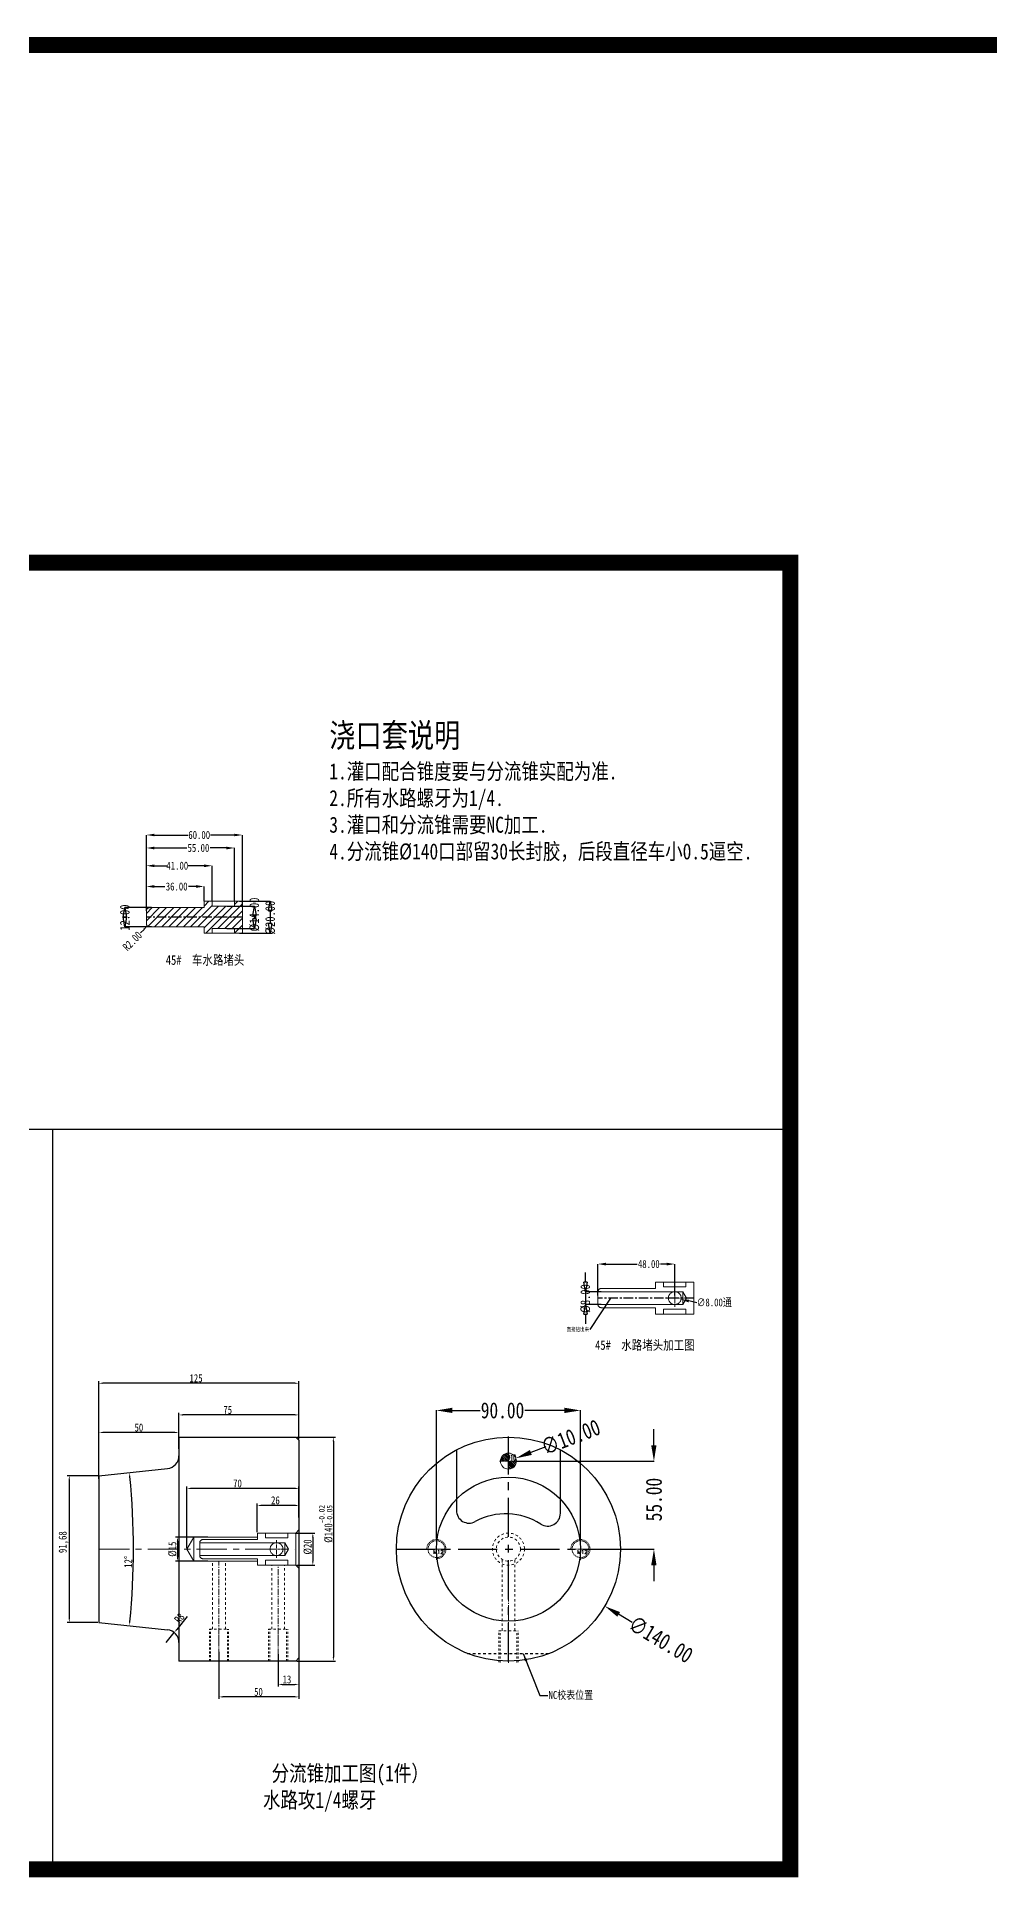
# Model space of a CAD drawing. Header units: millimetres. Extents: x 1147 to 12155, y -6137 to -4403.
# Drawn here: x 1822 to 2417, y -5556 to -4403 of the extents above; entities that cross this region are included whole.
import ezdxf
from ezdxf.enums import TextEntityAlignment as Align

# ---------------------------------------------------------------- set-up
doc = ezdxf.new("R2010")
doc.units = ezdxf.units.MM
doc.header["$LTSCALE"] = 16.335
doc.header["$PDMODE"] = 3
doc.header["$PDSIZE"] = 0.3125
for name, pattern in [('CENTER', [0.6, 0.375, -0.075, 0.075, -0.075]), ('HIDDEN', [0.2, 0.1, -0.1]), ('HIDDENX2', [0.75, 0.5, -0.25])]:
    doc.linetypes.add(name, pattern=pattern)
doc.layers.get('0').update_dxf_attribs({"linetype": 'CONTINUOUS'})
doc.layers.get('Defpoints').update_dxf_attribs({"linetype": 'CONTINUOUS'})
for name, color, linetype, lineweight in [('cool', 153, 'HIDDEN', 9), ('dim', 82, 'CONTINUOUS', 9), ('epin', 13, 'CONTINUOUS', 9), ('moldbase', 7, 'CONTINUOUS', 20), ('screw', 33, 'CONTINUOUS', 13), ('虚线', 6, 'HIDDENX2', 13)]:
    doc.layers.add(name, color=color, linetype=linetype, lineweight=lineweight)
doc.layers.add('DEFAULT_2', color=8, linetype='HIDDEN')
doc.styles.get("Standard").update_dxf_attribs({"font": 'txt', "width": 0.8})
doc.styles.add('TXT', font='txt.shx', dxfattribs={"bigfont": 'gbcbig.shx'})
doc.styles.add('TXT05', font='txt.shx', dxfattribs={"width": 0.5, "bigfont": 'gbcbig.shx'})
doc.dimstyles.new('ISO-25', dxfattribs={"dimtxt": 2.5, "dimasz": 2.5, "dimexe": 1.25, "dimexo": 0.625, "dimtad": 1, "dimtxsty": 'Standard', "dimcen": 2.5, "dimadec": 0, "dimazin": 0, "dimtfac": 1, "dimtmove": 0, "dimatfit": 3, "dimfxl": 0, "dimarcsym": 0})
doc.dimstyles.get("Standard").update_dxf_attribs({"dimtxt": 0.15625, "dimasz": 0.1875, "dimexe": 0.125, "dimexo": 0.0625, "dimtad": 0, "dimtih": 1, "dimtoh": 1, "dimdsep": 46, "dimtxsty": 'Standard', "dimcen": 0.09, "dimadec": 0, "dimazin": 0, "dimtp": 0.01, "dimtm": 0.01, "dimtfac": 1, "dimtofl": 0, "dimtmove": 0, "dimatfit": 3, "dimfxl": 0, "dimtolj": 1, "dimarcsym": 0})
doc.dimstyles.new('STANDARD$0', dxfattribs={"dimscale": 2, "dimtxt": 3, "dimasz": 3, "dimexe": 1.25, "dimexo": 0.625, "dimgap": 0.5, "dimtad": 0, "dimdsep": 46, "dimlunit": 6, "dimtxsty": 'Standard', "dimblk": 'CLOSEDBLANK', "dimcen": 0, "dimclrt": 2, "dimazin": 2, "dimtfac": 2, "dimtmove": 1, "dimatfit": 3, "dimfxl": 0, "dimtolj": 1, "dimtzin": 0, "dimarcsym": 0})

# ---------------------------------------------------------------- blocks, each defined once
blk = doc.blocks.new('*D605')
at = {"color": 4, "lineweight": -2}
for p, q in [((2071.9, -5341.2), (2071.9, -5261)), ((2081.9, -5261.2), (2099.2, -5261.2)), ((2151.9, -5261.2), (2127.2, -5261.2)), ((2161.9, -5341.2), (2161.9, -5261))]:
    blk.add_line(p, q, dxfattribs=at)
at = {"color": 4}
for points in [[(2081.9, -5259.5), (2081.9, -5262.8), (2071.9, -5261.2)], [(2151.9, -5259.5), (2151.9, -5262.8), (2161.9, -5261.2)]]:
    blk.add_solid(points, dxfattribs=at)
at = {"layer": 'Defpoints', "color": 0}
for p in [(2071.9, -5261.2), (2071.9, -5341.3), (2161.9, -5341.3)]:
    blk.add_point(p, dxfattribs=at)
at = {"color": 6, "insert": (2113.2, -5261.2), "char_height": 10, "attachment_point": 5}
blk.add_mtext('\\A1;90.00', dxfattribs=at)
blk = doc.blocks.new('screw_m12_g')
at = {"layer": 'screw', "color": 1, "linetype": 'CENTER', "ltscale": 0.24}
for p, q in [((-6.6, 0), (6.6, 0)), ((0, -6.6), (0, 6.6))]:
    blk.add_line(p, q, dxfattribs=at)
at = {"layer": 'screw', "linetype": 'HIDDEN', "ltscale": 0.24}
blk.add_circle((0, 0), 5.25, dxfattribs=at)
at = {"layer": 'screw', "color": 92, "linetype": 'HIDDEN', "ltscale": 0.24}
blk.add_arc((0, 0), 6, 270, 180, dxfattribs=at)
at = {"layer": 'screw', "color": 6, "ltscale": 0.5, "style": 'TXT'}
blk.add_text('M12', height=2.4, dxfattribs=at).set_placement((-2.04, -3))
blk = doc.blocks.new('epin_ejp_10')
at = {"layer": 'epin'}
h = blk.add_hatch(dxfattribs=at)
h.set_pattern_fill('_ANSI31', color=123, scale=0.25, angle=90, style=0)
h.set_pattern_definition([(135, (-2152.64246, 412.4307), (-0.561266, -0.561266), [])])
h.paths.add_polyline_path([(0, 5, 0.414214), (-5, 0), (0, 0)])
h.paths.add_polyline_path([(5, 0), (0, 0), (0, -5, 0.414214)])
at = {"layer": 'epin', "color": 1, "linetype": 'CENTER', "ltscale": 0.310989}
for p, q in [((-5.5, 0), (5.5, 0)), ((0, -5.5), (0, 5.5))]:
    blk.add_line(p, q, dxfattribs=at)
at = {"layer": 'epin'}
blk.add_circle((0, 0), 5, dxfattribs=at)
at = {"layer": 'epin', "color": 6, "style": 'TXT05', "width": 0.5}
blk.add_text('%%c10', height=3.5, dxfattribs=at).set_placement((2.1, 2.2), align=Align.MIDDLE)
blk = doc.blocks.new('_ClosedBlank')
at = {"color": 0, "linetype": 'ByBlock', "lineweight": -2}
for p, q in [((-1, 0.17), (0, 0)), ((-1, 0.17), (-1, -0.17)), ((0, 0), (-1, -0.17))]:
    blk.add_line(p, q, dxfattribs=at)
blk = doc.blocks.new('*D618')
at = {"color": 6, "lineweight": -2}
for p, q in [((1893.9, -4947), (1877.2, -4947)), ((1893.9, -4959), (1877.2, -4959))]:
    blk.add_line(p, q, dxfattribs=at)
at = {"layer": 'Defpoints', "color": 0}
for p in [(1893.9, -4947), (1877.2, -4959), (1893.9, -4959)]:
    blk.add_point(p, dxfattribs=at)
at = {"color": 6, "lineweight": -2, "xscale": 6, "yscale": 6, "zscale": 6}
for p, rotation in [((1877.2, -4947), 90), ((1877.2, -4959), 270)]:
    blk.add_blockref('_ClosedBlank', p, dxfattribs=dict(at, rotation=rotation))
at = {"color": 4, "insert": (1877.2, -4953.2), "char_height": 6, "attachment_point": 5, "rotation": 90}
blk.add_mtext('\\A1;12.00', dxfattribs=at)
blk = doc.blocks.new('*D636')
at = {"color": 4, "lineweight": -2}
for p, q in [((1890.7, -4949), (1890.7, -4933.8)), ((1895.7, -4933.8), (1902.2, -4933.8)), ((1921.7, -4933.8), (1916.9, -4933.8)), ((1926.7, -4943), (1926.7, -4933.8))]:
    blk.add_line(p, q, dxfattribs=at)
at = {"color": 4}
for points in [[(1895.7, -4932.9), (1895.7, -4934.6), (1890.7, -4933.8)], [(1921.7, -4932.9), (1921.7, -4934.6), (1926.7, -4933.8)]]:
    blk.add_solid(points, dxfattribs=at)
at = {"layer": 'Defpoints', "color": 0}
for p in [(1926.7, -4933.8), (1926.7, -4943), (1890.7, -4949)]:
    blk.add_point(p, dxfattribs=at)
at = {"color": 6, "insert": (1909.6, -4933.8), "char_height": 5, "attachment_point": 5}
blk.add_mtext('\\A1;36.00', dxfattribs=at)
blk = doc.blocks.new('*D637')
at = {"color": 4, "lineweight": -2}
for p, q in [((1890.7, -4949), (1890.7, -4920.8)), ((1895.7, -4920.8), (1903.4, -4920.8)), ((1926.7, -4920.8), (1916.7, -4920.8)), ((1931.7, -4943), (1931.7, -4920.8))]:
    blk.add_line(p, q, dxfattribs=at)
at = {"color": 4}
for points in [[(1895.7, -4920), (1895.7, -4921.7), (1890.7, -4920.8)], [(1926.7, -4920), (1926.7, -4921.7), (1931.7, -4920.8)]]:
    blk.add_solid(points, dxfattribs=at)
at = {"layer": 'Defpoints', "color": 0}
for p in [(1931.7, -4920.8), (1931.7, -4943), (1890.7, -4949)]:
    blk.add_point(p, dxfattribs=at)
at = {"color": 6, "insert": (1910, -4920.8), "char_height": 5, "attachment_point": 5}
blk.add_mtext('\\A1;41.00', dxfattribs=at)
blk = doc.blocks.new('*D638')
at = {"color": 4, "lineweight": -2}
for p, q in [((1890.7, -4949), (1890.7, -4909.7)), ((1895.7, -4909.7), (1915.9, -4909.7)), ((1940.7, -4909.7), (1930.6, -4909.7)), ((1945.7, -4943), (1945.7, -4909.7))]:
    blk.add_line(p, q, dxfattribs=at)
at = {"color": 4}
for points in [[(1895.7, -4908.9), (1895.7, -4910.6), (1890.7, -4909.7)], [(1940.7, -4908.9), (1940.7, -4910.6), (1945.7, -4909.7)]]:
    blk.add_solid(points, dxfattribs=at)
at = {"layer": 'Defpoints', "color": 0}
for p in [(1945.7, -4909.7), (1945.7, -4943), (1890.7, -4949)]:
    blk.add_point(p, dxfattribs=at)
at = {"color": 6, "insert": (1923.2, -4909.7), "char_height": 5, "attachment_point": 5}
blk.add_mtext('\\A1;55.00', dxfattribs=at)
blk = doc.blocks.new('*D639')
at = {"color": 4, "lineweight": -2}
for p, q in [((1890.7, -4949), (1890.7, -4901.6)), ((1895.7, -4901.6), (1916.7, -4901.6)), ((1945.7, -4901.6), (1930.7, -4901.6)), ((1950.7, -4946.7), (1950.7, -4901.6))]:
    blk.add_line(p, q, dxfattribs=at)
at = {"color": 4}
for points in [[(1895.7, -4900.8), (1895.7, -4902.4), (1890.7, -4901.6)], [(1945.7, -4900.8), (1945.7, -4902.4), (1950.7, -4901.6)]]:
    blk.add_solid(points, dxfattribs=at)
at = {"layer": 'Defpoints', "color": 0}
for p in [(1950.7, -4901.6), (1890.7, -4949), (1950.7, -4946.7)]:
    blk.add_point(p, dxfattribs=at)
at = {"color": 6, "insert": (1923.7, -4901.6), "char_height": 5, "attachment_point": 5}
blk.add_mtext('\\A1;60.00', dxfattribs=at)
blk = doc.blocks.new('*D640')
at = {"color": 6, "lineweight": -2}
for p, q in [((1941, -4946), (1958.2, -4946)), ((1958.2, -4952), (1958.2, -4954)), ((1941, -4960), (1958.2, -4960))]:
    blk.add_line(p, q, dxfattribs=at)
at = {"layer": 'Defpoints', "color": 0}
for p in [(1941, -4946), (1941, -4960), (1958.2, -4960)]:
    blk.add_point(p, dxfattribs=at)
at = {"color": 6, "lineweight": -2, "xscale": 6, "yscale": 6, "zscale": 6}
for p, rotation in [((1958.2, -4946), 90), ((1958.2, -4960), 270)]:
    blk.add_blockref('_ClosedBlank', p, dxfattribs=dict(at, rotation=rotation))
at = {"color": 4, "insert": (1958.2, -4951.3), "char_height": 6, "attachment_point": 5, "rotation": 90}
blk.add_mtext('\\A1;%%c14.00', dxfattribs=at)
blk = doc.blocks.new('*D641')
at = {"color": 6, "lineweight": -2}
for p, q in [((1948.8, -4943), (1968.1, -4943)), ((1968.1, -4949), (1968.1, -4957)), ((1948.8, -4963), (1968.1, -4963))]:
    blk.add_line(p, q, dxfattribs=at)
at = {"layer": 'Defpoints', "color": 0}
for p in [(1948.8, -4943), (1948.8, -4963), (1968.1, -4963)]:
    blk.add_point(p, dxfattribs=at)
at = {"color": 6, "lineweight": -2, "xscale": 6, "yscale": 6, "zscale": 6}
for p, rotation in [((1968.1, -4943), 90), ((1968.1, -4963), 270)]:
    blk.add_blockref('_ClosedBlank', p, dxfattribs=dict(at, rotation=rotation))
at = {"color": 4, "insert": (1968.1, -4953.3), "char_height": 6, "attachment_point": 5, "rotation": 90}
blk.add_mtext('\\A1;%%c20.00', dxfattribs=at)
blk = doc.blocks.new('*D642')
at = {"color": 6, "lineweight": -2}
blk.add_line((1887.1, -4962.7), (1889.2, -4960.6), dxfattribs=at)
at = {"color": 6}
blk.add_solid([(1888.8, -4960.2), (1889.5, -4960.9), (1891.3, -4958.4)], dxfattribs=at)
at = {"layer": 'Defpoints', "color": 0}
for p in [(1892.7, -4957), (1891.3, -4958.4)]:
    blk.add_point(p, dxfattribs=at)
at = {"color": 4, "insert": (1881.9, -4967.9), "char_height": 5, "attachment_point": 5, "rotation": 45.2565}
blk.add_mtext('\\A1;R2.00', dxfattribs=at)
blk = doc.blocks.new('*D643')
at = {"color": 4, "lineweight": -2}
blk.add_line((2234.7, -5193.9), (2229.6, -5192.8), dxfattribs=at)
at = {"color": 4}
blk.add_solid([(2229.8, -5192), (2229.5, -5193.7), (2224.7, -5191.8)], dxfattribs=at)
at = {"layer": 'Defpoints', "color": 0}
for p in [(2216.9, -5190.1), (2224.7, -5191.8)]:
    blk.add_point(p, dxfattribs=at)
at = {"color": 6, "insert": (2245.5, -5193.9), "char_height": 5, "attachment_point": 5}
blk.add_mtext('\\A1;∅8.00{\\fSimSun|b0|i0|c134|p2;通}', dxfattribs=at)
blk = doc.blocks.new('*D644')
at = {"color": 4, "lineweight": -2}
for p, q in [((2172.8, -5189.3), (2172.8, -5169.7)), ((2177.8, -5169.7), (2197.3, -5169.7)), ((2215.8, -5169.7), (2211.9, -5169.7)), ((2220.8, -5189.3), (2220.8, -5169.7))]:
    blk.add_line(p, q, dxfattribs=at)
at = {"color": 4}
for points in [[(2177.8, -5168.9), (2177.8, -5170.6), (2172.8, -5169.7)], [(2215.8, -5168.9), (2215.8, -5170.6), (2220.8, -5169.7)]]:
    blk.add_solid(points, dxfattribs=at)
at = {"layer": 'Defpoints', "color": 0}
for p in [(2172.8, -5169.7), (2172.8, -5189.3), (2220.8, -5189.3)]:
    blk.add_point(p, dxfattribs=at)
at = {"color": 6, "insert": (2204.6, -5169.7), "char_height": 5, "attachment_point": 5}
blk.add_mtext('\\A1;48.00', dxfattribs=at)
blk = doc.blocks.new('*D619')
at = {"color": 6, "lineweight": -2}
for p, q in [((2165, -5181), (2165, -5175)), ((2174.8, -5187), (2165, -5187)), ((2165, -5187), (2165, -5195)), ((2174.8, -5195), (2165, -5195)), ((2165, -5201), (2165, -5207))]:
    blk.add_line(p, q, dxfattribs=at)
at = {"layer": 'Defpoints', "color": 0}
for p in [(2174.8, -5187), (2165, -5195), (2174.8, -5195)]:
    blk.add_point(p, dxfattribs=at)
at = {"color": 6, "lineweight": -2, "xscale": 6, "yscale": 6, "zscale": 6}
for p, rotation in [((2165, -5187), 270), ((2165, -5195), 90)]:
    blk.add_blockref('_ClosedBlank', p, dxfattribs=dict(at, rotation=rotation))
at = {"color": 4, "insert": (2165, -5191.3), "char_height": 6, "attachment_point": 5, "rotation": 90}
blk.add_mtext('\\A1;%%c8.00', dxfattribs=at)
blk = doc.blocks.new('*D620')
at = {"color": 0, "lineweight": -2}
for p, q in [((1911, -5278.8), (1911, -5262.7)), ((1983.5, -5264), (1913.5, -5264)), ((1986, -5274.2), (1986, -5262.7))]:
    blk.add_line(p, q, dxfattribs=at)
at = {"color": 0}
for points in [[(1913.5, -5263.6), (1913.5, -5264.4), (1911, -5264)], [(1983.5, -5263.6), (1983.5, -5264.4), (1986, -5264)]]:
    blk.add_solid(points, dxfattribs=at)
at = {"layer": 'Defpoints', "color": 0}
for p in [(1911, -5264), (1911, -5279.5), (1986, -5274.9)]:
    blk.add_point(p, dxfattribs=at)
at = {"color": 0, "lineweight": 0, "insert": (1941.5, -5260.9), "char_height": 5, "attachment_point": 5}
blk.add_mtext('75', dxfattribs=at)
blk = doc.blocks.new('*D621')
at = {"color": 0, "lineweight": -2}
for p, q in [((1861, -5303.9), (1861, -5243)), ((1983.5, -5244.2), (1863.5, -5244.2)), ((1986, -5279.2), (1986, -5243))]:
    blk.add_line(p, q, dxfattribs=at)
at = {"color": 0}
for points in [[(1863.5, -5243.8), (1863.5, -5244.6), (1861, -5244.2)], [(1983.5, -5243.8), (1983.5, -5244.6), (1986, -5244.2)]]:
    blk.add_solid(points, dxfattribs=at)
at = {"layer": 'Defpoints', "color": 0}
for p in [(1861, -5244.2), (1986, -5279.9), (1861, -5304.5)]:
    blk.add_point(p, dxfattribs=at)
at = {"color": 0, "lineweight": 0, "insert": (1921.7, -5241.1), "char_height": 5, "attachment_point": 5}
blk.add_mtext('125', dxfattribs=at)
blk = doc.blocks.new('*D622')
at = {"color": 0, "lineweight": -2}
for p, q in [((1861, -5301.2), (1861, -5273.7)), ((1908.5, -5275), (1863.5, -5275)), ((1911, -5285.2), (1911, -5273.7))]:
    blk.add_line(p, q, dxfattribs=at)
at = {"color": 0}
for points in [[(1863.5, -5274.6), (1863.5, -5275.4), (1861, -5275)], [(1908.5, -5274.6), (1908.5, -5275.4), (1911, -5275)]]:
    blk.add_solid(points, dxfattribs=at)
at = {"layer": 'Defpoints', "color": 0}
for p in [(1861, -5275), (1911, -5285.8), (1861, -5301.8)]:
    blk.add_point(p, dxfattribs=at)
at = {"color": 0, "lineweight": 0, "insert": (1886, -5271.9), "char_height": 5, "attachment_point": 5}
blk.add_mtext('50', dxfattribs=at)
blk = doc.blocks.new('*D623')
at = {"color": 0, "lineweight": -2}
for p, q in [((1984.6, -5277.9), (2008.8, -5277.9)), ((2007.5, -5280.4), (2007.5, -5415.4)), ((1984.6, -5417.9), (2008.8, -5417.9))]:
    blk.add_line(p, q, dxfattribs=at)
at = {"color": 0}
for points in [[(2007.1, -5280.4), (2007.9, -5280.4), (2007.5, -5277.9)], [(2007.1, -5415.4), (2007.9, -5415.4), (2007.5, -5417.9)]]:
    blk.add_solid(points, dxfattribs=at)
at = {"layer": 'Defpoints', "color": 0}
for p in [(1984, -5277.9), (1984, -5417.9), (2007.5, -5417.9)]:
    blk.add_point(p, dxfattribs=at)
at = {"color": 0, "lineweight": 0, "insert": (2002.8, -5332.1), "char_height": 5, "attachment_point": 5, "rotation": 90}
blk.add_mtext('%%C140{\\H0.7x;\\S-0.02^ -0.05;}', dxfattribs=at)
blk = doc.blocks.new('*D624')
at = {"color": 0, "lineweight": -2}
for p, q in [((1973, -5413.5), (1973, -5433.7)), ((1986, -5414.5), (1986, -5433.7)), ((1975.5, -5432.4), (1983.5, -5432.4))]:
    blk.add_line(p, q, dxfattribs=at)
at = {"color": 0}
for points in [[(1975.5, -5432), (1975.5, -5432.8), (1973, -5432.4)], [(1983.5, -5432), (1983.5, -5432.8), (1986, -5432.4)]]:
    blk.add_solid(points, dxfattribs=at)
at = {"layer": 'Defpoints', "color": 0}
for p in [(1973, -5412.9), (1986, -5413.9), (1986, -5432.4)]:
    blk.add_point(p, dxfattribs=at)
at = {"color": 0, "lineweight": 0, "insert": (1978.5, -5429.3), "char_height": 5, "attachment_point": 5}
blk.add_mtext('13', dxfattribs=at)
blk = doc.blocks.new('*D625')
at = {"color": 0, "lineweight": -2}
for p, q in [((1936, -5412.1), (1936, -5441.5)), ((1986, -5412.2), (1986, -5441.5)), ((1983.5, -5440.2), (1938.5, -5440.2))]:
    blk.add_line(p, q, dxfattribs=at)
at = {"color": 0}
for points in [[(1938.5, -5439.8), (1938.5, -5440.6), (1936, -5440.2)], [(1983.5, -5439.8), (1983.5, -5440.6), (1986, -5440.2)]]:
    blk.add_solid(points, dxfattribs=at)
at = {"layer": 'Defpoints', "color": 0}
for p in [(1936, -5411.4), (1986, -5411.5), (1936, -5440.2)]:
    blk.add_point(p, dxfattribs=at)
at = {"color": 0, "lineweight": 0, "insert": (1960.7, -5437.1), "char_height": 5, "attachment_point": 5}
blk.add_mtext('50', dxfattribs=at)
blk = doc.blocks.new('*D648')
at = {"color": 0, "lineweight": -2}
for p, q in [((1983.6, -5337.9), (1995.9, -5337.9)), ((1994.7, -5340.4), (1994.7, -5355.4)), ((1984.6, -5357.9), (1995.9, -5357.9))]:
    blk.add_line(p, q, dxfattribs=at)
at = {"color": 0}
for points in [[(1994.2, -5340.4), (1995.1, -5340.4), (1994.7, -5337.9)], [(1994.2, -5355.4), (1995.1, -5355.4), (1994.7, -5357.9)]]:
    blk.add_solid(points, dxfattribs=at)
at = {"layer": 'Defpoints', "color": 0}
for p in [(1982.9, -5337.9), (1984, -5357.9), (1994.7, -5357.9)]:
    blk.add_point(p, dxfattribs=at)
at = {"color": 0, "lineweight": 0, "insert": (1991.5, -5346.5), "char_height": 5, "attachment_point": 5, "rotation": 90}
blk.add_mtext('%%c20', dxfattribs=at)
blk = doc.blocks.new('*D649')
at = {"color": 0, "lineweight": -2}
for p, q in [((1960, -5337.2), (1960, -5319.3)), ((1983.5, -5320.6), (1962.5, -5320.6)), ((1986, -5324.2), (1986, -5319.3))]:
    blk.add_line(p, q, dxfattribs=at)
at = {"color": 0}
for points in [[(1962.5, -5320.1), (1962.5, -5321), (1960, -5320.6)], [(1983.5, -5320.1), (1983.5, -5321), (1986, -5320.6)]]:
    blk.add_solid(points, dxfattribs=at)
at = {"layer": 'Defpoints', "color": 0}
for p in [(1960, -5320.6), (1986, -5324.9), (1960, -5337.9)]:
    blk.add_point(p, dxfattribs=at)
at = {"color": 0, "lineweight": 0, "insert": (1971.3, -5317.4), "char_height": 5, "attachment_point": 5}
blk.add_mtext('26', dxfattribs=at)
blk = doc.blocks.new('*D626')
at = {"color": 0, "lineweight": -2}
for p, q in [((1916, -5347.2), (1916, -5308.7)), ((1983.5, -5309.9), (1918.5, -5309.9)), ((1986, -5328), (1986, -5308.7))]:
    blk.add_line(p, q, dxfattribs=at)
at = {"color": 0}
for points in [[(1918.5, -5309.5), (1918.5, -5310.4), (1916, -5309.9)], [(1983.5, -5309.5), (1983.5, -5310.4), (1986, -5309.9)]]:
    blk.add_solid(points, dxfattribs=at)
at = {"layer": 'Defpoints', "color": 0}
for p in [(1916, -5309.9), (1986, -5328.6), (1916, -5347.9)]:
    blk.add_point(p, dxfattribs=at)
at = {"color": 0, "lineweight": 0, "insert": (1947.6, -5306.8), "char_height": 5, "attachment_point": 5}
blk.add_mtext('70', dxfattribs=at)
blk = doc.blocks.new('*D650')
at = {"color": 0, "lineweight": -2}
for p, q in [((1929, -5340.4), (1908.8, -5340.4)), ((1910.1, -5342.9), (1910.1, -5352.9)), ((1929, -5355.4), (1908.8, -5355.4))]:
    blk.add_line(p, q, dxfattribs=at)
at = {"color": 0}
for points in [[(1909.7, -5342.9), (1910.5, -5342.9), (1910.1, -5340.4)], [(1909.7, -5352.9), (1910.5, -5352.9), (1910.1, -5355.4)]]:
    blk.add_solid(points, dxfattribs=at)
at = {"layer": 'Defpoints', "color": 0}
for p in [(1929.7, -5340.4), (1910.1, -5355.4), (1929.7, -5355.4)]:
    blk.add_point(p, dxfattribs=at)
at = {"color": 0, "lineweight": 0, "insert": (1907, -5347.9), "char_height": 5, "attachment_point": 5, "rotation": 90}
blk.add_mtext('%%c15', dxfattribs=at)
blk = doc.blocks.new('*D651')
at = {"color": 0, "lineweight": -2}
for p, q in [((1860.4, -5302), (1841.2, -5302)), ((1842.5, -5304.5), (1842.5, -5391.2)), ((1860.4, -5393.7), (1841.2, -5393.7))]:
    blk.add_line(p, q, dxfattribs=at)
at = {"color": 0}
for points in [[(1842.1, -5304.5), (1842.9, -5304.5), (1842.5, -5302)], [(1842.1, -5391.2), (1842.9, -5391.2), (1842.5, -5393.7)]]:
    blk.add_solid(points, dxfattribs=at)
at = {"layer": 'Defpoints', "color": 0}
for p in [(1861, -5302), (1842.5, -5393.7), (1861, -5393.7)]:
    blk.add_point(p, dxfattribs=at)
at = {"color": 0, "lineweight": 0, "insert": (1839, -5343.5), "char_height": 5, "attachment_point": 5, "rotation": 90}
blk.add_mtext('91,68', dxfattribs=at)
blk = doc.blocks.new('*D652')
at = {"color": 0, "lineweight": -2}
blk.add_arc((1424.9, -5347.9), 457.7, 354.313, 5.687, dxfattribs=at)
at = {"color": 0}
for points in [[(1879.9, -5302.6), (1880.7, -5302.5), (1880, -5300)], [(1880.7, -5393.3), (1879.9, -5393.2), (1880, -5395.7)]]:
    blk.add_solid(points, dxfattribs=at)
at = {"layer": 'Defpoints', "color": 0}
for p in [(1861, -5302), (1903.8, -5297.5), (1882.2, -5331.9), (1861, -5393.7), (1903.8, -5398.2)]:
    blk.add_point(p, dxfattribs=at)
at = {"color": 0, "lineweight": 0, "insert": (1879.3, -5355.8), "char_height": 5, "attachment_point": 5, "rotation": 88.9969}
blk.add_mtext('12°', dxfattribs=at)
blk = doc.blocks.new('*D653')
at = {"color": 0, "lineweight": -2}
for p, q in [((1916.2, -5390), (1909.7, -5398)), ((1903, -5406.2), (1908.1, -5400))]:
    blk.add_line(p, q, dxfattribs=at)
at = {"color": 0}
blk.add_solid([(1909.3, -5397.8), (1910, -5398.3), (1908.1, -5400)], dxfattribs=at)
at = {"layer": 'Defpoints', "color": 0}
for p in [(1903, -5406.2), (1908.1, -5400)]:
    blk.add_point(p, dxfattribs=at)
at = {"color": 0, "lineweight": 0, "insert": (1911.3, -5391), "char_height": 5, "attachment_point": 5, "rotation": 50.7802}
blk.add_mtext('R8', dxfattribs=at)
blk = doc.blocks.new('*D654')
at = {"color": 4, "lineweight": -2}
blk.add_line((2194.3, -5393.7), (2185.7, -5388.6), dxfattribs=at)
at = {"color": 4}
blk.add_solid([(2186.6, -5387.2), (2184.9, -5390.1), (2177.1, -5383.5)], dxfattribs=at)
at = {"layer": 'Defpoints', "color": 0}
for p in [(2056.7, -5312.2), (2177.1, -5383.5)]:
    blk.add_point(p, dxfattribs=at)
at = {"color": 6, "insert": (2212.1, -5404.3), "char_height": 10, "attachment_point": 5, "rotation": 329.3566}
blk.add_mtext('\\A1;∅140.00', dxfattribs=at)
blk = doc.blocks.new('*D655')
at = {"color": 4, "lineweight": -2}
blk.add_line((2140.2, -5283.9), (2130.9, -5287.5), dxfattribs=at)
at = {"color": 4}
blk.add_solid([(2130.3, -5285.9), (2131.5, -5289), (2121.5, -5291.1)], dxfattribs=at)
at = {"layer": 'Defpoints', "color": 0}
for p in [(2121.5, -5291.1), (2112.2, -5294.7)]:
    blk.add_point(p, dxfattribs=at)
at = {"color": 6, "insert": (2155.8, -5277.9), "char_height": 10, "attachment_point": 5, "rotation": 21.036}
blk.add_mtext('\\A1;∅10.00', dxfattribs=at)
blk = doc.blocks.new('*D656')
at = {"color": 4, "lineweight": -2}
for p, q in [((2207.8, -5282.9), (2207.8, -5272.9)), ((2122.4, -5292.9), (2207.9, -5292.9)), ((2175, -5347.9), (2207.9, -5347.9)), ((2207.8, -5357.9), (2207.8, -5367.9))]:
    blk.add_line(p, q, dxfattribs=at)
at = {"color": 4}
for points in [[(2206.1, -5282.9), (2209.4, -5282.9), (2207.8, -5292.9)], [(2206.1, -5357.9), (2209.4, -5357.9), (2207.8, -5347.9)]]:
    blk.add_solid(points, dxfattribs=at)
at = {"layer": 'Defpoints', "color": 0}
for p in [(2122.4, -5292.9), (2174.9, -5347.9), (2207.8, -5347.9)]:
    blk.add_point(p, dxfattribs=at)
at = {"color": 6, "insert": (2207.8, -5316.9), "char_height": 10, "attachment_point": 5, "rotation": 90}
blk.add_mtext('\\A1;55.00', dxfattribs=at)

msp = doc.modelspace()

# ---------------------------------------------------------------- hatches: boundary and pattern name
h = msp.add_hatch()
h.set_pattern_fill('ANSI31', color=4, style=0)
h.set_pattern_definition([(45, (1457.5235, -5810.388), (-2.245064, 2.245064), [])])
h.paths.add_polyline_path([(1931.691, -4946.007), (1931.691, -4943.007), (1926.691, -4943.007), (1926.691, -4947.007), (1892.691, -4947.007, 0.41421356), (1890.691, -4949.007), (1890.691, -4953.007), (1950.691, -4953.007), (1950.691, -4943.007), (1945.691, -4943.007), (1945.691, -4946.007)])
h.paths.add_polyline_path([(1890.691, -4953.007), (1890.691, -4957.007, 0.41421356), (1892.691, -4959.007), (1926.691, -4959.007), (1926.691, -4963.007), (1931.691, -4963.007), (1931.691, -4960.007), (1945.691, -4960.007), (1945.691, -4963.007), (1950.691, -4963.007), (1950.691, -4953.007), (1944.191, -4953.007), (1944.191, -4953.007), (1933.191, -4953.007), (1933.191, -4953.007)])

# ---------------------------------------------------------------- linework, layer by layer
at = {"color": 1, "linetype": 'CENTER', "ltscale": 0.970285}
for p, q in [((1950.691, -4953.007), (1890.691, -4953.007)), ((2232.823, -5190.979), (2172.823, -5190.979))]:
    msp.add_line(p, q, dxfattribs=at)
for p, q in [((1324.431, -5085.322), (2293.089, -5085.322)), ((1832.031, -5085.322), (1832.031, -5547.901)), ((1911.013, -5277.86), (1911.012, -5417.861)), ((1911.013, -5277.86), (1984.013, -5277.861)), ((1984.012, -5277.861), (1986.012, -5279.861)), ((1986.012, -5279.861), (1986.012, -5415.86)), ((1861.013, -5302.02), (1903.849, -5297.517)), ((1861.013, -5302.02), (1861.013, -5393.701)), ((1861.013, -5393.701), (1903.849, -5398.204)), ((1984.012, -5417.861), (1911.012, -5417.861)), ((1984.012, -5417.86), (1986.012, -5415.86))]:
    msp.add_line(p, q)
at = {"color": 1, "linetype": 'CENTER', "ltscale": 3.980655}
for p, q in [((2116.88, -5418.261), (2116.88, -5277.461)), ((2046.48, -5347.861), (2187.28, -5347.861))]:
    msp.add_line(p, q, dxfattribs=at)
at = {"color": 3}
for p, q in [((2084.38, -5285.863), (2084.38, -5323.624)), ((2149.38, -5325.488), (2149.38, -5285.863))]:
    msp.add_line(p, q, dxfattribs=at)
at = {"color": 4, "const_width": 10}
msp.add_lwpolyline([(1152.047, -4407.867), (12150.021, -4407.867), (12150.021, -6132.016), (1152.047, -6132.016)], close=True, dxfattribs=at)
at = {"const_width": 10}
msp.add_lwpolyline([(2293.089, -5547.901), (1324.431, -5547.901), (1324.431, -4731.441), (2293.089, -4731.441)], close=True, dxfattribs=at)
for radius in [70, 45]:
    msp.add_circle((2116.88, -5347.861), radius)
for centre, start, end in [((1903.013, -5289.561), 276, 0), ((1903.013, -5406.16), 0, 84)]:
    msp.add_arc(centre, 8, start, end)
at = {"color": 3}
for centre, radius, start, end in [((2092.38, -5323.624), 8, 180, 298.537462), ((2115.311, -5365.792), 40, 57.105076, 118.537462), ((2141.38, -5325.488), 8, 237.105076, 0)]:
    msp.add_arc(centre, radius, start, end, dxfattribs=at)
at = {"layer": 'cool', "ltscale": 0.932966}
for p, q in [((1932.012, -5397.861), (1932.012, -5355.361)), ((1940.012, -5397.861), (1940.012, -5355.361)), ((1969.012, -5397.861), (1969.012, -5357.861)), ((1977.012, -5397.861), (1977.012, -5357.861)), ((2112.88, -5398.861), (2112.88, -5354.205)), ((2120.88, -5398.861), (2120.88, -5354.205)), ((1930.013, -5397.861), (1942.013, -5397.861)), ((1967.013, -5397.861), (1979.013, -5397.861)), ((2110.88, -5398.861), (2122.88, -5398.861))]:
    msp.add_line(p, q, dxfattribs=at)
at = {"layer": 'cool', "color": 1, "linetype": 'CENTER', "ltscale": 0.621977}
for p, q in [((1936.012, -5406.861), (1936.012, -5355.361)), ((1973.013, -5406.861), (1973.012, -5357.861)), ((2116.88, -5398.861), (2116.88, -5355.861))]:
    msp.add_line(p, q, dxfattribs=at)
at = {"layer": 'cool', "ltscale": 0.932966}
for radius in [10, 7.5]:
    msp.add_circle((2116.88, -5347.861), radius, dxfattribs=at)
at = {"layer": 'DEFAULT_2', "color": 8, "linetype": 'HIDDEN'}
msp.add_line((2091.353, -5413.052), (2142.407, -5413.052), dxfattribs=at)
at = {"layer": 'moldbase', "color": 1, "linetype": 'CENTER', "ltscale": 3.109887}
msp.add_line((1861.013, -5347.861), (1983.012, -5347.861), dxfattribs=at)
at = {"layer": 'screw', "color": 92, "linetype": 'HIDDEN', "ltscale": 0.746373}
for p, q in [((1930.012, -5417.861), (1930.013, -5397.861)), ((1942.012, -5417.861), (1942.013, -5397.861)), ((1967.012, -5417.861), (1967.013, -5397.861)), ((1979.012, -5417.861), (1979.013, -5397.861)), ((2110.88, -5418.555), (2110.88, -5398.861)), ((2122.88, -5418.555), (2122.88, -5398.861))]:
    msp.add_line(p, q, dxfattribs=at)
at = {"layer": 'screw', "linetype": 'HIDDEN', "ltscale": 0.746373}
for p, q in [((1930.762, -5417.861), (1930.763, -5397.861)), ((1941.262, -5417.861), (1941.263, -5397.861)), ((1967.762, -5417.861), (1967.763, -5397.861)), ((1978.262, -5417.861), (1978.263, -5397.861)), ((2111.63, -5418.627), (2111.63, -5398.861)), ((2122.13, -5418.627), (2122.13, -5398.861))]:
    msp.add_line(p, q, dxfattribs=at)
at = {"layer": 'screw', "color": 1, "linetype": 'CENTER', "ltscale": 0.466483}
for p, q in [((1936.012, -5417.861), (1936.013, -5397.861)), ((1973.012, -5417.861), (1973.013, -5397.861)), ((2116.88, -5418.861), (2116.88, -5398.861))]:
    msp.add_line(p, q, dxfattribs=at)
at = {"layer": '虚线', "ltscale": 10}
for p, q in [((1926.691, -4943.007), (1926.691, -4947.007)), ((1950.691, -4943.007), (1926.691, -4943.007)), ((1931.691, -4943.007), (1931.691, -4946.007)), ((1945.691, -4946.007), (1931.691, -4946.007)), ((1945.691, -4943.007), (1945.691, -4946.007)), ((1950.691, -4943.007), (1950.691, -4963.007)), ((1890.691, -4957.007), (1890.691, -4949.007)), ((1926.691, -4947.007), (1892.691, -4947.007)), ((1926.691, -4959.007), (1892.691, -4959.007)), ((1926.691, -4963.007), (1926.691, -4959.007)), ((1950.691, -4963.007), (1926.691, -4963.007)), ((1931.691, -4963.007), (1931.691, -4960.007)), ((1945.691, -4960.007), (1931.691, -4960.007)), ((1945.691, -4963.007), (1945.691, -4960.007)), ((2167.823, -5186.979), (2225.948, -5186.979)), ((2172.823, -5194.979), (2172.823, -5186.979)), ((2208.823, -5184.979), (2174.823, -5184.979)), ((2208.823, -5180.979), (2208.823, -5184.979)), ((2232.823, -5180.979), (2208.823, -5180.979)), ((2213.823, -5180.979), (2213.823, -5183.979)), ((2227.823, -5183.979), (2213.823, -5183.979)), ((2225.946, -5186.979), (2225.928, -5194.975)), ((2228.245, -5190.961), (2225.946, -5186.979)), ((2227.823, -5180.979), (2227.823, -5183.979)), ((2232.823, -5180.979), (2232.823, -5200.979)), ((2167.823, -5194.979), (2225.925, -5194.979)), ((2208.823, -5196.979), (2174.823, -5196.979)), ((2208.823, -5200.979), (2208.823, -5196.979)), ((2213.823, -5200.979), (2213.823, -5197.979)), ((2227.823, -5197.979), (2213.823, -5197.979)), ((2228.245, -5190.961), (2225.925, -5194.979)), ((2227.823, -5200.979), (2227.823, -5197.979)), ((2232.823, -5200.979), (2208.823, -5200.979)), ((1960.012, -5337.861), (1960.012, -5341.861)), ((1984.012, -5337.861), (1960.012, -5337.861)), ((1965.012, -5337.861), (1965.012, -5340.861)), ((1979.012, -5337.861), (1979.012, -5340.861)), ((1984.012, -5337.861), (1986.012, -5335.861)), ((1984.012, -5337.861), (1984.012, -5357.861)), ((1916.012, -5347.861), (1920.343, -5340.361)), ((1916.012, -5347.861), (1920.343, -5355.361)), ((1960.012, -5340.361), (1920.343, -5340.361)), ((1920.343, -5340.361), (1920.343, -5355.361)), ((1924.012, -5343.861), (1977.137, -5343.861)), ((1924.012, -5351.861), (1924.012, -5343.861)), ((1960.012, -5341.861), (1926.011, -5341.861)), ((1979.012, -5340.861), (1965.012, -5340.861)), ((1979.434, -5347.843), (1977.114, -5351.861)), ((1977.135, -5343.861), (1977.117, -5351.857)), ((1979.434, -5347.843), (1977.135, -5343.861)), ((1960.012, -5355.361), (1920.343, -5355.361)), ((1924.012, -5351.861), (1977.114, -5351.861)), ((1960.012, -5353.861), (1926.012, -5353.861)), ((1960.012, -5357.861), (1960.012, -5353.861)), ((1984.012, -5357.861), (1960.012, -5357.861)), ((1965.012, -5357.861), (1965.012, -5354.861)), ((1979.012, -5354.861), (1965.012, -5354.861)), ((1979.012, -5357.861), (1979.012, -5354.861)), ((1984.012, -5357.861), (1986.012, -5359.861))]:
    msp.add_line(p, q, dxfattribs=at)
at = {"layer": '虚线', "color": 1, "linetype": 'CENTER', "ltscale": 0.310989}
for p, q in [((1933.191, -4953.007), (1944.191, -4953.007)), ((2220.823, -5196.479), (2220.823, -5185.479)), ((2215.323, -5190.979), (2226.323, -5190.979)), ((1966.512, -5347.861), (1977.512, -5347.861)), ((1972.012, -5353.361), (1972.012, -5342.361))]:
    msp.add_line(p, q, dxfattribs=at)
at = {"layer": '虚线', "ltscale": 10}
for centre in [(2220.823, -5190.979), (1972.012, -5347.861)]:
    msp.add_circle(centre, 4, dxfattribs=at)
for centre, start, end in [((1892.691, -4949.007), 90, 180), ((1892.691, -4957.007), 180, 270), ((2174.823, -5186.979), 90, 180), ((2174.823, -5194.979), 180, 270), ((1926.012, -5343.861), 90, 180), ((1926.012, -5351.861), 180, 270)]:
    msp.add_arc(centre, 2, start, end, dxfattribs=at)

# ---------------------------------------------------------------- block references
at = {"layer": 'epin'}
msp.add_blockref('epin_ejp_10', (2116.88, -5292.861), dxfattribs=at)
at = {"layer": 'screw'}
for p in [(2071.88, -5347.861), (2161.88, -5347.861)]:
    msp.add_blockref('screw_m12_g', p, dxfattribs=at)

# ---------------------------------------------------------------- texts
at = {"attachment_point": 1}
for s, insert, char_height, width in [('{\\fSimSun|b0|i0|c134|p2;\\H0.75x;浇口套说明\\P\\H0.6667x;1.灌口配合锥度要与分流锥实配为准.\\P2.所有水路螺牙为1/4.\\P3.灌口和分流锥需要NC加工.\\P4.分流锥%%C140口部留30长封胶，后段直径车小0.5逼空.}', (2004.976, -4831.824), 20, 867.06888), ('{\\fSimSun|b0|i0|c134|p2;45#  车水路堵头}', (1902.83, -4976.71), 6, 71.53055), ('{\\fSimSun|b0|i0|c134|p2;45#  水路堵头加工图}', (2171.071, -5217.317), 6, 71.53055), ('{\\fSimSun|b0|i0|c134|p2; 分流锥加工图(1件）\\P水路攻1/4螺牙}', (1963.51, -5482.908), 10, 137.03382)]:
    msp.add_mtext(s, dxfattribs=dict(at, insert=insert, char_height=char_height, width=width))
at = {"layer": 'dim'}
for s, insert, char_height, attachment_point in [('\\A1;{\\fSimSun|b0|i0|c134|p2;直接钻出来}', (2167.281, -5210.66), 2.5, 6), ('\\A1;NC{\\fSimSun|b0|i0|c134|p2;校表位置}', (2141.952, -5439.312), 5, 4)]:
    msp.add_mtext(s, dxfattribs=dict(at, insert=insert, char_height=char_height, attachment_point=attachment_point))

# ---------------------------------------------------------------- dimensions: what is measured, and where the dimension line sits
for base, p1, p2, override, picture, middle in [((1950.691, -4901.615), (1890.691, -4949.007), (1950.691, -4946.728), {"dimscale": 1, "dimtxt": 5, "dimasz": 5, "dimexe": 0, "dimexo": 0, "dimgap": 0, "dimtih": 1, "dimtoh": 1, "dimzin": 0, "dimlunit": 2, "dimclrd": 4, "dimclre": 4, "dimclrt": 6, "dimazin": 0, "dimtp": 0.01, "dimtm": 0.01, "dimtfac": 1, "dimtofl": 0, "dimtmove": 0, "dimfxl": 1.25}, '*D639', (1923.656, -4901.615)), ((1945.691, -4909.739), (1890.691, -4949.007), (1945.691, -4943.007), {"dimscale": 1, "dimtxt": 5, "dimasz": 5, "dimexe": 0, "dimexo": 0, "dimgap": 0, "dimtih": 1, "dimtoh": 1, "dimzin": 0, "dimlunit": 2, "dimclrd": 4, "dimclre": 4, "dimclrt": 6, "dimazin": 0, "dimtp": 0.01, "dimtm": 0.01, "dimtfac": 1, "dimtofl": 0, "dimtmove": 0, "dimfxl": 1.25}, '*D638', (1923.221, -4909.739)), ((1931.691, -4920.845), (1890.691, -4949.007), (1931.691, -4943.007), {"dimscale": 1, "dimtxt": 5, "dimasz": 5, "dimexe": 0, "dimexo": 0, "dimgap": 0, "dimtih": 1, "dimtoh": 1, "dimzin": 0, "dimlunit": 2, "dimclrd": 4, "dimclre": 4, "dimclrt": 6, "dimazin": 0, "dimtp": 0.01, "dimtm": 0.01, "dimtfac": 1, "dimtofl": 0, "dimtmove": 0, "dimfxl": 1.25}, '*D637', (1910.028, -4920.845)), ((1926.691, -4933.753), (1890.691, -4949.007), (1926.691, -4943.007), {"dimscale": 1, "dimtxt": 5, "dimasz": 5, "dimexe": 0, "dimexo": 0, "dimgap": 0, "dimtih": 1, "dimtoh": 1, "dimzin": 0, "dimlunit": 2, "dimclrd": 4, "dimclre": 4, "dimclrt": 6, "dimazin": 0, "dimtp": 0.01, "dimtm": 0.01, "dimtfac": 1, "dimtofl": 0, "dimtmove": 0, "dimfxl": 1.25}, '*D636', (1909.56, -4933.753)), ((2172.823, -5169.75), (2220.823, -5189.26), (2172.823, -5189.26), {"dimscale": 1, "dimtxt": 5, "dimasz": 5, "dimexe": 0, "dimexo": 0, "dimgap": 0, "dimtih": 1, "dimtoh": 1, "dimzin": 0, "dimlunit": 2, "dimclrd": 4, "dimclre": 4, "dimclrt": 6, "dimazin": 0, "dimtp": 0.01, "dimtm": 0.01, "dimtfac": 1, "dimtofl": 0, "dimtmove": 0, "dimfxl": 1.25}, '*D644', (2204.605, -5169.75)), ((2071.88, -5261.173), (2161.88, -5341.261), (2071.88, -5341.261), {"dimscale": 1, "dimtxt": 10, "dimasz": 10, "dimexe": 0.125, "dimexo": 0.0625, "dimgap": 0, "dimzin": 0, "dimlunit": 2, "dimclrd": 4, "dimclre": 4, "dimclrt": 6, "dimazin": 0, "dimtfac": 1, "dimtofl": 0, "dimtmove": 0}, '*D605', (2113.212, -5261.173))]:
    dim = msp.add_linear_dim(base=base, p1=p1, p2=p2, dimstyle='STANDARD$0', override=override)
    dim.commit()
    dim.dimension.update_dxf_attribs({"geometry": picture, "text_midpoint": middle, "dimtype": 160})
for base, p1, p2, override, picture, middle in [((1877.224, -4959.007), (1893.935, -4947.007), (1893.935, -4959.007), {"dimexe": 0, "dimexo": 0, "dimgap": 0, "dimzin": 0, "dimclrd": 6, "dimclre": 6, "dimclrt": 4}, '*D618', (1877.224, -4953.238)), ((2207.767, -5347.861), (2122.38, -5292.861), (2174.935, -5347.861), {"dimscale": 1, "dimtxt": 10, "dimasz": 10, "dimexe": 0.125, "dimexo": 0.0625, "dimgap": 0, "dimzin": 0, "dimlunit": 2, "dimclrd": 4, "dimclre": 4, "dimclrt": 6, "dimazin": 0, "dimtfac": 1, "dimtofl": 0, "dimtmove": 0}, '*D656', (2207.767, -5316.864))]:
    dim = msp.add_linear_dim(base=base, p1=p1, p2=p2, angle=90, dimstyle='STANDARD$0', override=override)
    dim.commit()
    dim.dimension.update_dxf_attribs({"geometry": picture, "text_midpoint": middle, "dimtype": 160})
for base, p1, p2, override, picture, middle in [((1958.226, -4960.007), (1941.045, -4946.007), (1941.045, -4960.007), {"dimexe": 0, "dimexo": 0, "dimgap": 0, "dimzin": 0, "dimclrd": 6, "dimclre": 6, "dimclrt": 4}, '*D640', (1958.226, -4951.317)), ((1968.104, -4963.007), (1948.754, -4943.007), (1948.754, -4963.007), {"dimexe": 0, "dimexo": 0, "dimgap": 0, "dimzin": 0, "dimclrd": 6, "dimclre": 6, "dimclrt": 4}, '*D641', (1968.104, -4953.326)), ((2165.007, -5194.979), (2174.786, -5186.979), (2174.786, -5194.979), {"dimtxt": 3, "dimexe": 0, "dimexo": 0, "dimgap": 0, "dimzin": 0, "dimclrd": 6, "dimclre": 6, "dimclrt": 4}, '*D619', (2165.007, -5191.294))]:
    dim = msp.add_linear_dim(base=base, p1=p1, p2=p2, angle=90, text='%%c<>', dimstyle='STANDARD$0', override=override)
    dim.commit()
    dim.dimension.update_dxf_attribs({"geometry": picture, "text_midpoint": middle, "dimtype": 160})
dim = msp.add_radius_dim(center=(1892.691, -4957.007), mpoint=(1891.283, -4958.427), dimstyle='Standard', override={"dimtxt": 5, "dimasz": 3, "dimexe": 0, "dimexo": 0, "dimgap": 0, "dimtih": 0, "dimtoh": 0, "dimzin": 0, "dimcen": 0, "dimclrd": 6, "dimclre": 6, "dimclrt": 4, "dimadec": 2, "dimtp": 0, "dimtm": 0, "dimtzin": 0})
dim.commit()
dim.dimension.update_dxf_attribs({"geometry": '*D642', "text_midpoint": (1881.898, -4967.898)})
dim = msp.add_diameter_dim_2p(p1=(2216.91, -5190.149), p2=(2224.736, -5191.808), text='<>{\\fSimSun|b0|i0|c134|p2;通}', dimstyle='Standard', override={"dimtxt": 5, "dimasz": 5, "dimexe": 0, "dimexo": 0, "dimgap": 0, "dimzin": 0, "dimcen": 0, "dimclrd": 4, "dimclre": 4, "dimclrt": 6, "dimadec": 2, "dimfxl": 1.25, "dimtzin": 0})
dim.commit()
dim.dimension.update_dxf_attribs({"geometry": '*D643', "text_midpoint": (2234.747, -5193.931), "dimtype": 163})
at = {"color": 6, "lineweight": 0}
for base, p1, p2, picture, middle in [((1861.013, -5244.213), (1986.012, -5279.861), (1861.013, -5304.54), '*D621', (1921.704, -5244.213)), ((1911.013, -5263.992), (1986.012, -5274.861), (1911.013, -5279.451), '*D620', (1941.467, -5263.992)), ((1916.012, -5309.949), (1986.012, -5328.589), (1916.012, -5347.861), '*D626', (1947.648, -5309.949)), ((1960.012, -5320.56), (1986.012, -5324.87), (1960.012, -5337.861), '*D649', (1971.331, -5320.56)), ((1936.013, -5440.213), (1986.012, -5411.543), (1936.013, -5411.433), '*D625', (1960.74, -5440.213)), ((1986.012, -5432.422), (1973.013, -5412.905), (1986.012, -5413.898), '*D624', (1978.512, -5432.422))]:
    dim = msp.add_linear_dim(base=base, p1=p1, p2=p2, dimstyle='ISO-25', override={"dimtxt": 5}, dxfattribs=at)
    dim.commit()
    dim.dimension.update_dxf_attribs({"geometry": picture, "text_midpoint": middle, "dimtype": 160})
dim = msp.add_linear_dim(base=(1861.013, -5274.992), p1=(1911.013, -5285.784), p2=(1861.013, -5301.81), dimstyle='ISO-25', override={"dimtxt": 5}, dxfattribs=at)
dim.commit()
dim.dimension.update_dxf_attribs({"geometry": '*D622', "text_midpoint": (1886.013, -5271.867)})
for p1, p2, picture, middle in [((2112.213, -5294.655), (2121.547, -5291.066), '*D655', (2155.77, -5277.904)), ((2056.655, -5312.182), (2177.105, -5383.539), '*D654', (2212.093, -5404.267))]:
    dim = msp.add_diameter_dim_2p(p1=p1, p2=p2, dimstyle='Standard', override={"dimtxt": 10, "dimasz": 10, "dimgap": 0, "dimtih": 0, "dimtoh": 0, "dimzin": 0, "dimcen": 0, "dimclrd": 4, "dimclre": 4, "dimclrt": 6, "dimadec": 2, "dimtp": 0, "dimtm": 0, "dimtzin": 0})
    dim.commit()
    dim.dimension.update_dxf_attribs({"geometry": picture, "text_midpoint": middle})
for base, p1, p2, text, picture, middle in [((2007.519, -5417.861), (1984.012, -5277.861), (1984.012, -5417.861), '%%C<>{\\H0.7x;\\S-0.02^ -0.05;}', '*D623', (2007.519, -5332.051)), ((1994.662, -5357.861), (1982.928, -5337.861), (1984.012, -5357.861), '%%c<>', '*D648', (1994.662, -5346.477)), ((1910.077, -5355.361), (1929.653, -5340.361), (1929.653, -5355.361), '%%c<>', '*D650', (1910.077, -5347.861))]:
    dim = msp.add_linear_dim(base=base, p1=p1, p2=p2, angle=90, text=text, dimstyle='ISO-25', override={"dimtxt": 5}, dxfattribs=at)
    dim.commit()
    dim.dimension.update_dxf_attribs({"geometry": picture, "text_midpoint": middle, "dimtype": 160})
dim = msp.add_linear_dim(base=(1842.498, -5393.701), p1=(1861.013, -5302.02), p2=(1861.013, -5393.701), angle=90, dimstyle='ISO-25', override={"dimtxt": 5}, dxfattribs=at)
dim.commit()
dim.dimension.update_dxf_attribs({"geometry": '*D651', "text_midpoint": (1842.498, -5343.482), "dimtype": 160})
dim = msp.add_angular_dim_2l(base=(1882.25, -5331.888), line1=((1861.013, -5393.701), (1903.849, -5398.204)), line2=((1861.013, -5302.02), (1903.849, -5297.517)), dimstyle='ISO-25', override={"dimtxt": 5}, dxfattribs=at)
dim.commit()
dim.dimension.update_dxf_attribs({"geometry": '*D652', "text_midpoint": (1882.459, -5355.872), "dimtype": 162})
dim = msp.add_radius_dim(center=(1903.013, -5406.16), mpoint=(1908.071, -5399.962), dimstyle='ISO-25', override={"dimtxt": 5}, dxfattribs=at)
dim.commit()
dim.dimension.update_dxf_attribs({"geometry": '*D653', "text_midpoint": (1911.314, -5391.046)})

# ---------------------------------------------------------------- leaders
at = {"layer": 'dim'}
msp.add_leader([(2180.579, -5190.979), (2167.781, -5210.66)], dimstyle='Standard', override={"dimtxt": 2.5, "dimasz": 2, "dimexe": 0, "dimexo": 0, "dimgap": 0.49975, "dimtad": 0, "dimzin": 0, "dimcen": 2.673, "dimadec": 2, "dimtol": 0, "dimtzin": 0}, dxfattribs=at)
at = {"layer": 'dim', "annotation_type": 0, "has_hookline": 1, "hookline_direction": 0, "text_width": 30.467}
msp.add_leader([(2126.108, -5413.052), (2136.452, -5439.312), (2141.452, -5439.312)], dimstyle='Standard', override={"dimtxt": 2.5, "dimasz": 5, "dimexe": 0, "dimexo": 0, "dimgap": 0.49975, "dimtad": 0, "dimzin": 0, "dimcen": 0, "dimadec": 2, "dimtol": 0, "dimtzin": 0}, dxfattribs=at)

doc.saveas('drawing.dxf')
